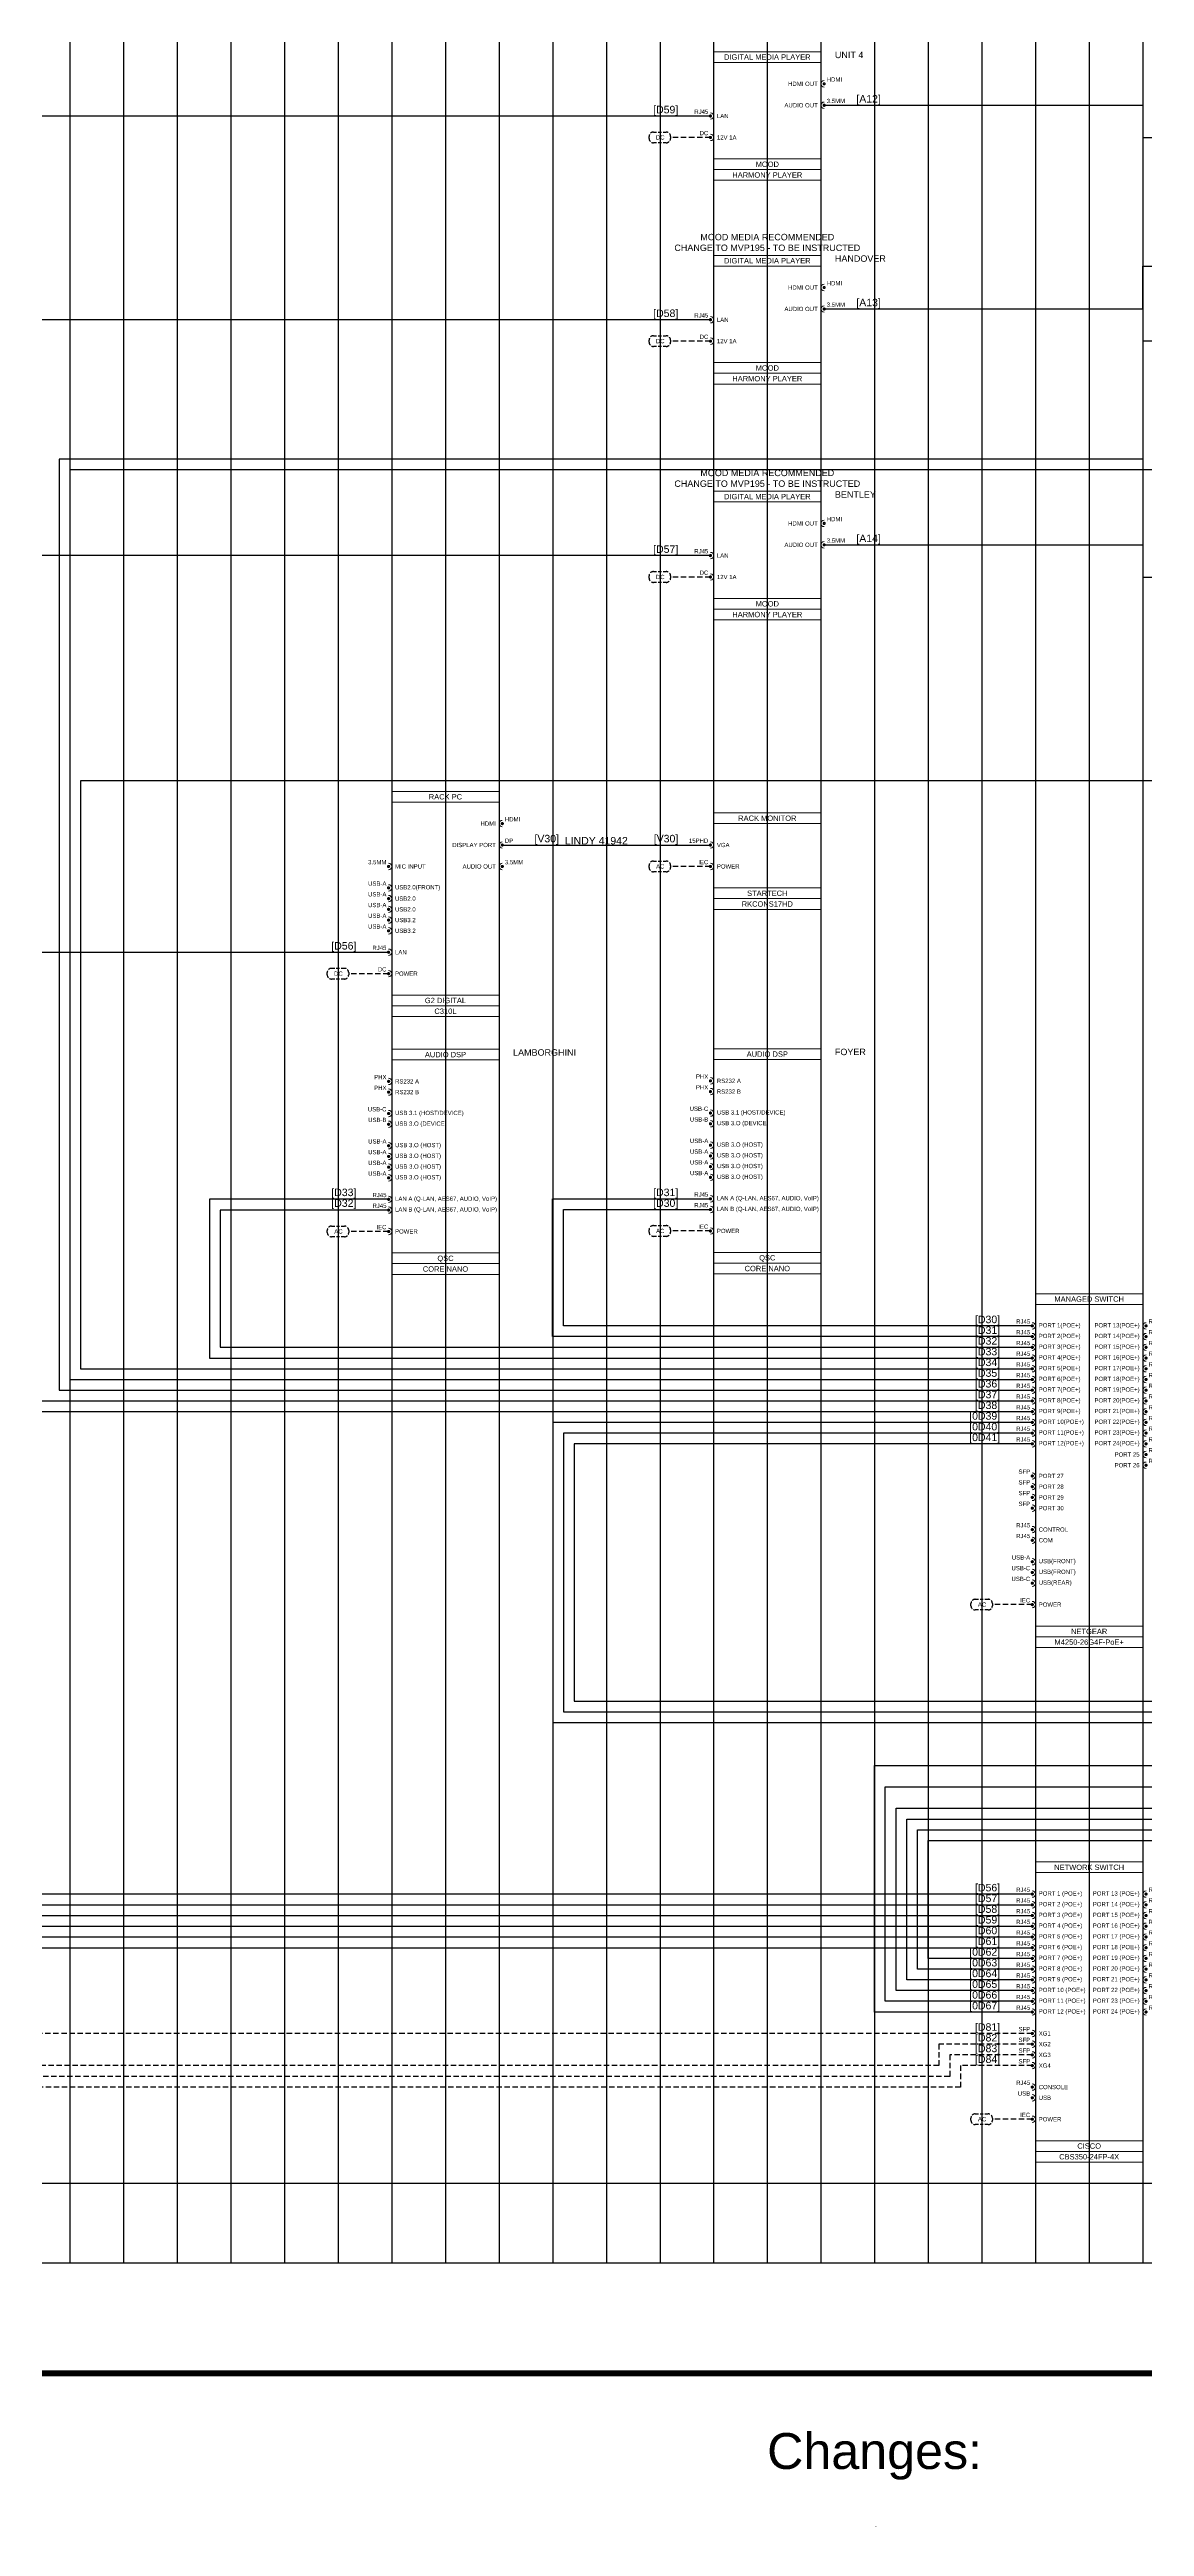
# Model space of a CAD drawing. Header units: millimetres. Extents: x -71336 to -35435, y -26189 to 22712.
# Drawn here: x -46609 to -46099, y -21385 to -20230 of the extents above; entities that cross this region are included whole.
import ezdxf
from ezdxf.enums import TextEntityAlignment as Align
from ezdxf.lldxf.tags import DXFTag

# ---------------------------------------------------------------- set-up
doc = ezdxf.new("R2018")
doc.units = ezdxf.units.MM
doc.linetypes.add('DASHED', pattern=[0.75, 0.5, -0.25])
for name, color, linetype in [('SC - 3 Core Flex', 7, 'DASHED'), ('SC - Cat - Green - Data', 84, 'Continuous'), ('SC - Cat - Green - Data - DANTE', 84, 'DANTE'), ('SC - Cat - Green - Data - DS', 84, 'DS'), ('SC - Cat - Green - Data - QLAN', 84, 'QLAN'), ('SC - Display Port', 194, 'ZIGZAG'), ('SC - Fibre', 170, 'DASHED'), ('SC - Starquad', 4, 'Continuous'), ('SC - Text', 7, 'Continuous'), ('Text', 7, 'Continuous')]:
    doc.layers.add(name, color=color, linetype=linetype)
doc.layers.add('SC - Equipment', color=7, linetype='Continuous', lineweight=13)
doc.layers.add('SC - Titlesheet - Model', color=250, linetype='Continuous', plot=False)
doc.layers.add('SC - Xlines', color=252, linetype='Continuous', plot=False)
doc.styles.add('ARIAL', font='arial.ttf')
doc.styles.get("Standard").update_dxf_attribs({"font": 'arial.ttf', "height": 35})
tags = doc.linetypes.add('DANTE', pattern='A,3.745209,-0.071128,["DANTE",ARIAL,S=0.5,R=0,X=0,Y=-0.25],-2.454793,3.728871', length=10.000001).pattern_tags.tags
tags[6] = DXFTag(74, 10)
tags = doc.linetypes.add('DS', pattern='A,1.939444,-0.075392,["DS",ARIAL,S=0.5,R=0,X=0,Y=-0.25],-1.06308,1.922084', length=5).pattern_tags.tags
tags[6] = DXFTag(74, 10)
tags = doc.linetypes.add('QLAN', pattern='A,3.942001,-0.106942,["QLAN",ARIAL,S=0.5,R=0,X=0,Y=-0.25],-1.981735,3.969322', length=10).pattern_tags.tags
tags[6] = DXFTag(74, 10)
doc.linetypes.add('ZIGZAG', pattern='A,0.00254,-5.08,[131,ltypeshp.shx,S=5.08,R=0,X=-5.08,Y=0],-10.16,[131,ltypeshp.shx,S=5.08,R=180,X=5.08,Y=0],-5.08', length=20.32254)

# ---------------------------------------------------------------- blocks, each defined once
blk = doc.blocks.new('QSC CORE NANO - SCHEMATIC')
at = {"layer": 'SC - Equipment'}
for p, q in [((-25, 0), (25, 0)), ((-25, -105), (-25, 0)), ((25, 0), (25, -105)), ((25, -5), (-25, -5)), ((25, -95), (-25, -95)), ((25, -95), (-25, -95)), ((25, -100), (-25, -100)), ((25, -100), (-25, -100)), ((25, -100), (-25, -100)), ((25, -105), (-25, -105))]:
    blk.add_line(p, q, dxfattribs=at)
at = {"layer": 'SC - Equipment', "const_width": 0.7}
for points in [[(-26.1, -15, 1), (-26.9, -15, 1)], [(-26.1, -20, 1), (-26.9, -20, 1)], [(-26.1, -30, 1), (-26.9, -30, 1)], [(-26.1, -35, 1), (-26.9, -35, 1)], [(-26.1, -45, 1), (-26.9, -45, 1)], [(-26.1, -50, 1), (-26.9, -50, 1)], [(-26.1, -55, 1), (-26.9, -55, 1)], [(-26.1, -60, 1), (-26.9, -60, 1)], [(-26.1, -70, 1), (-26.9, -70, 1)], [(-26.1, -75, 1), (-26.9, -75, 1)], [(-26.1, -85, 1), (-26.9, -85, 1)]]:
    blk.add_lwpolyline(points, format="xyb", close=True, dxfattribs=at)
at = {"layer": 'SC - Equipment'}
for centre in [(-26.5, -15), (-26.5, -20), (-26.5, -30), (-26.5, -35), (-26.5, -45), (-26.5, -50), (-26.5, -55), (-26.5, -60), (-26.5, -70), (-26.5, -75), (-26.5, -85)]:
    blk.add_arc(centre, 1.5, 270, 90, dxfattribs=at)
at = {"ltscale": 5}
for tag, p in [('DESCRIPTION', (0, -2.5)), ('MODEL', (0, -102.5)), ('MAKE', (0, -97.5))]:
    blk.add_attdef(tag, text='', height=2.5, dxfattribs=at).set_placement(p, align=Align.MIDDLE_CENTER)
at = {"ltscale": 5, "flags": 1}
for tag, p in [('ROOM_TYPE', (45, -5)), ('LOCATION', (45, -10)), ('RACK_EQUIPMENT_(Y/N)', (45, -15)), ('IP_(Y/N)', (45, -30)), ('POE(WATT)', (45, -35)), ('AMP(@240V)', (45, -40)), ('WATT', (45, -45)), ('WEIGHT(KG)', (45, -55)), ('TRANSFORMER_TAPS', (45, -60)), ('BTU/H', (45, -50))]:
    blk.add_attdef(tag, p, '', height=2.5, dxfattribs=at)
blk.add_attdef('BRACKET', text='', height=2.5, dxfattribs=at).set_placement((0, -92.5), align=Align.MIDDLE_CENTER)
at = {"layer": 'SC - Equipment', "ltscale": 5, "char_height": 2}
for s, insert, width, attachment_point in [('PHX', (-27.5, -13), 5.774, 6), ('PHX', (-27.5, -18), 5.774, 6), ('RS232 A', (-23.5, -15), 23.5, 4), ('RS232 B', (-23.5, -20), 23.5, 4), ('USB-C', (-27.5, -28), 5.774, 6), ('USB-B', (-27.5, -33), 5.774, 6), ('USB 3.1 (HOST/DEVICE)', (-23.5, -30), 32.221, 4), ('USB 3.O (DEVICE)', (-23.5, -35), 32.221, 4), ('USB-A', (-27.5, -43), 5.774, 6), ('USB 3.O (HOST)', (-23.5, -45), 32.221, 4), ('USB-A', (-27.5, -48), 5.774, 6), ('USB-A', (-27.5, -53), 5.774, 6), ('USB-A', (-27.5, -58), 5.774, 6), ('USB 3.O (HOST)', (-23.5, -50), 32.221, 4), ('USB 3.O (HOST)', (-23.5, -55), 32.221, 4), ('RJ45', (-27.5, -68), 5.774, 6), ('USB 3.O (HOST)', (-23.5, -60), 32.221, 4), ('LAN A (Q-LAN, AES67, AUDIO, VoIP)', (-23.5, -70), 47.622, 4), ('RJ45', (-27.5, -73), 5.774, 6), ('LAN B (Q-LAN, AES67, AUDIO, VoIP)', (-23.5, -75), 58.439, 4), ('IEC', (-27.5, -83), 5.774, 6), ('POWER', (-23.5, -85), 23.5, 4)]:
    blk.add_mtext(s, dxfattribs=dict(at, insert=insert, width=width, attachment_point=attachment_point))
blk = doc.blocks.new('NETGEAR GSM4230P - SCHEMATIC')
at = {"layer": 'SC - Equipment'}
for p, q in [((-25, 0), (25, 0)), ((-25, -165), (-25, 0)), ((25, 0), (25, -165)), ((25, -5), (-25, -5)), ((25, -155), (-25, -155)), ((25, -155), (-25, -155)), ((25, -160), (-25, -160)), ((25, -160), (-25, -160)), ((25, -160), (-25, -160)), ((25, -165), (-25, -165))]:
    blk.add_line(p, q, dxfattribs=at)
at = {"layer": 'SC - Equipment', "const_width": 0.7}
for points in [[(-26.1, -15, 1), (-26.9, -15, 1)], [(-26.1, -20, 1), (-26.9, -20, 1)], [(26.1, -15, -1), (26.9, -15, -1)], [(26.1, -20, -1), (26.9, -20, -1)], [(-26.1, -25, 1), (-26.9, -25, 1)], [(-26.1, -30, 1), (-26.9, -30, 1)], [(-26.1, -35, 1), (-26.9, -35, 1)], [(26.1, -25, -1), (26.9, -25, -1)], [(26.1, -30, -1), (26.9, -30, -1)], [(26.1, -35, -1), (26.9, -35, -1)], [(-26.1, -40, 1), (-26.9, -40, 1)], [(-26.1, -45, 1), (-26.9, -45, 1)], [(26.1, -40, -1), (26.9, -40, -1)], [(26.1, -45, -1), (26.9, -45, -1)], [(-26.1, -50, 1), (-26.9, -50, 1)], [(-26.1, -55, 1), (-26.9, -55, 1)], [(26.1, -50, -1), (26.9, -50, -1)], [(26.1, -55, -1), (26.9, -55, -1)], [(-26.1, -60, 1), (-26.9, -60, 1)], [(-26.1, -65, 1), (-26.9, -65, 1)], [(-26.1, -70, 1), (-26.9, -70, 1)], [(26.1, -60, -1), (26.9, -60, -1)], [(26.1, -65, -1), (26.9, -65, -1)], [(26.1, -70, -1), (26.9, -70, -1)], [(26.1, -75, -1), (26.9, -75, -1)], [(26.1, -80, -1), (26.9, -80, -1)], [(-26.1, -85, 1), (-26.9, -85, 1)], [(-26.1, -90, 1), (-26.9, -90, 1)], [(-26.1, -95, 1), (-26.9, -95, 1)], [(-26.1, -100, 1), (-26.9, -100, 1)], [(-26.1, -110, 1), (-26.9, -110, 1)], [(-26.1, -115, 1), (-26.9, -115, 1)], [(-26.1, -125, 1), (-26.9, -125, 1)], [(-26.1, -130, 1), (-26.9, -130, 1)], [(-26.1, -135, 1), (-26.9, -135, 1)], [(-26.1, -145, 1), (-26.9, -145, 1)]]:
    blk.add_lwpolyline(points, format="xyb", close=True, dxfattribs=at)
at = {"layer": 'SC - Equipment'}
for centre, start, end in [((-26.5, -15), 270, 90), ((-26.5, -20), 270, 90), ((26.5, -15), 90, 270), ((26.5, -20), 90, 270), ((-26.5, -25), 270, 90), ((-26.5, -30), 270, 90), ((-26.5, -35), 270, 90), ((26.5, -25), 90, 270), ((26.5, -30), 90, 270), ((26.5, -35), 90, 270), ((-26.5, -40), 270, 90), ((-26.5, -45), 270, 90), ((26.5, -40), 90, 270), ((26.5, -45), 90, 270), ((-26.5, -50), 270, 90), ((-26.5, -55), 270, 90), ((26.5, -50), 90, 270), ((26.5, -55), 90, 270), ((-26.5, -60), 270, 90), ((-26.5, -65), 270, 90), ((-26.5, -70), 270, 90), ((26.5, -60), 90, 270), ((26.5, -65), 90, 270), ((26.5, -70), 90, 270), ((26.5, -75), 90, 270), ((26.5, -80), 90, 270), ((-26.5, -85), 270, 90), ((-26.5, -90), 270, 90), ((-26.5, -95), 270, 90), ((-26.5, -100), 270, 90), ((-26.5, -110), 270, 90), ((-26.5, -115), 270, 90), ((-26.5, -125), 270, 90), ((-26.5, -130), 270, 90), ((-26.5, -135), 270, 90), ((-26.5, -145), 270, 90)]:
    blk.add_arc(centre, 1.5, start, end, dxfattribs=at)
at = {"ltscale": 5}
for tag, p in [('DESCRIPTION', (0, -2.5)), ('MODEL', (0, -162.5)), ('MAKE', (0, -157.5))]:
    blk.add_attdef(tag, text='', height=2.5, dxfattribs=at).set_placement(p, align=Align.MIDDLE_CENTER)
at = {"ltscale": 5, "flags": 1}
for tag, p in [('ROOM_TYPE', (45, -5)), ('LOCATION', (45, -10)), ('RACK_EQUIPMENT_(Y/N)', (45, -15)), ('IP_(Y/N)', (45, -30)), ('POE(WATT)', (45, -35)), ('AMP(@240V)', (45, -40)), ('WATT', (45, -45)), ('WEIGHT(KG)', (45, -55)), ('TRANSFORMER_TAPS', (45, -60)), ('BTU/H', (45, -50))]:
    blk.add_attdef(tag, p, '', height=2.5, dxfattribs=at)
blk.add_attdef('BRACKET', text='', height=2.5, dxfattribs=at).set_placement((0, -152.5), align=Align.MIDDLE_CENTER)
at = {"layer": 'SC - Equipment', "ltscale": 5, "char_height": 2}
for s, insert, width, attachment_point in [('RJ45', (-27.5, -13), 5.774, 6), ('RJ45', (-27.5, -18), 5.774, 6), ('RJ45', (-27.5, -23), 5.774, 6), ('PORT 1(POE+)', (-23.5, -15), 23.5, 4), ('PORT 2(POE+)', (-23.5, -20), 23.5, 4), ('PORT 13(POE+)', (23.5, -15), 23.5, 6), ('PORT 14(POE+)', (23.5, -20), 23.5, 6), ('RJ45', (27.7, -13), 7.175, 4), ('RJ45', (27.7, -18), 7.175, 4), ('RJ45', (27.7, -23), 7.175, 4), ('RJ45', (-27.5, -28), 5.774, 6), ('RJ45', (-27.5, -33), 5.774, 6), ('PORT 3(POE+)', (-23.5, -25), 23.5, 4), ('PORT 4(POE+)', (-23.5, -30), 23.5, 4), ('PORT 5(POE+)', (-23.5, -35), 23.5, 4), ('PORT 15(POE+)', (23.5, -25), 23.5, 6), ('PORT 16(POE+)', (23.5, -30), 23.5, 6), ('PORT 17(POE+)', (23.5, -35), 23.5, 6), ('RJ45', (27.7, -28), 7.175, 4), ('RJ45', (27.7, -33), 7.175, 4), ('RJ45', (-27.5, -38), 5.774, 6), ('RJ45', (-27.5, -43), 5.774, 6), ('PORT 6(POE+)', (-23.5, -40), 23.5, 4), ('PORT 7(POE+)', (-23.5, -45), 23.5, 4), ('PORT 18(POE+)', (23.5, -40), 23.5, 6), ('PORT 19(POE+)', (23.5, -45), 23.5, 6), ('RJ45', (27.7, -38), 7.175, 4), ('RJ45', (27.7, -43), 7.175, 4), ('RJ45', (-27.5, -48), 5.774, 6), ('RJ45', (-27.5, -53), 5.774, 6), ('RJ45', (-27.5, -58), 5.774, 6), ('PORT 8(POE+)', (-23.5, -50), 23.5, 4), ('PORT 9(POE+)', (-23.5, -55), 23.5, 4), ('PORT 20(POE+)', (23.5, -50), 23.5, 6), ('PORT 21(POE+)', (23.5, -55), 23.5, 6), ('RJ45', (27.7, -48), 7.175, 4), ('RJ45', (27.7, -53), 7.175, 4), ('RJ45', (27.7, -58), 7.175, 4), ('RJ45', (-27.5, -63), 5.774, 6), ('RJ45', (-27.5, -68), 5.774, 6), ('PORT 10(POE+)', (-23.5, -60), 23.5, 4), ('PORT 11(POE+)', (-23.5, -65), 23.5, 4), ('PORT 12(POE+)', (-23.5, -70), 23.5, 4), ('PORT 22(POE+)', (23.5, -60), 23.5, 6), ('PORT 23(POE+)', (23.5, -65), 23.5, 6), ('PORT 24(POE+)', (23.5, -70), 23.5, 6), ('RJ45', (27.7, -63), 7.175, 4), ('RJ45', (27.7, -68), 7.175, 4), ('PORT 25', (23.5, -75), 23.5, 6), ('PORT 26', (23.5, -80), 23.5, 6), ('RJ45', (27.7, -73), 7.175, 4), ('RJ45', (27.7, -78), 7.175, 4), ('SFP', (-27.5, -83), 5.774, 6), ('SFP', (-27.5, -88), 5.774, 6), ('SFP', (-27.5, -93), 5.774, 6), ('PORT 27', (-23.5, -85), 23.5, 4), ('PORT 28', (-23.5, -90), 23.5, 4), ('SFP', (-27.5, -98), 5.774, 6), ('PORT 29', (-23.5, -95), 23.5, 4), ('PORT 30', (-23.5, -100), 23.5, 4), ('RJ45', (-27.5, -108), 5.774, 6), ('RJ45', (-27.5, -113), 5.774, 6), ('CONTROL', (-23.5, -110), 23.5, 4), ('COM', (-23.5, -115), 23.5, 4), ('USB-C', (-27.5, -128), 5.774, 6), ('USB-A', (-27.5, -123), 5.774, 6), ('USB(FRONT)', (-23.5, -125), 23.5, 4), ('USB-C', (-27.5, -133), 5.774, 6), ('USB(FRONT)', (-23.5, -130), 23.5, 4), ('USB(REAR)', (-23.5, -135), 23.5, 4), ('IEC', (-27.5, -143), 5.774, 6), ('POWER', (-23.5, -145), 23.5, 4)]:
    blk.add_mtext(s, dxfattribs=dict(at, insert=insert, width=width, attachment_point=attachment_point))
blk = doc.blocks.new('Cisco CBS350-24FP-4X - SCHEMATIC')
at = {"layer": 'SC - Equipment'}
for p, q in [((-25, 0), (25, 0)), ((-25, -140), (-25, 0)), ((25, 0), (25, -140)), ((25, -5), (-25, -5)), ((25, -130), (-25, -130)), ((25, -130), (-25, -130)), ((25, -135), (-25, -135)), ((25, -135), (-25, -135)), ((25, -135), (-25, -135)), ((25, -140), (-25, -140))]:
    blk.add_line(p, q, dxfattribs=at)
at = {"layer": 'SC - Equipment', "const_width": 0.7}
for points in [[(-26.1, -15, 1), (-26.9, -15, 1)], [(-26.1, -20, 1), (-26.9, -20, 1)], [(26.1, -15, -1), (26.9, -15, -1)], [(26.1, -20, -1), (26.9, -20, -1)], [(-26.1, -25, 1), (-26.9, -25, 1)], [(-26.1, -30, 1), (-26.9, -30, 1)], [(-26.1, -35, 1), (-26.9, -35, 1)], [(26.1, -25, -1), (26.9, -25, -1)], [(26.1, -30, -1), (26.9, -30, -1)], [(26.1, -35, -1), (26.9, -35, -1)], [(-26.1, -40, 1), (-26.9, -40, 1)], [(-26.1, -45, 1), (-26.9, -45, 1)], [(26.1, -40, -1), (26.9, -40, -1)], [(26.1, -45, -1), (26.9, -45, -1)], [(-26.1, -50, 1), (-26.9, -50, 1)], [(-26.1, -55, 1), (-26.9, -55, 1)], [(26.1, -50, -1), (26.9, -50, -1)], [(26.1, -55, -1), (26.9, -55, -1)], [(-26.1, -60, 1), (-26.9, -60, 1)], [(-26.1, -65, 1), (-26.9, -65, 1)], [(-26.1, -70, 1), (-26.9, -70, 1)], [(26.1, -60, -1), (26.9, -60, -1)], [(26.1, -65, -1), (26.9, -65, -1)], [(26.1, -70, -1), (26.9, -70, -1)], [(-26.1, -80, 1), (-26.9, -80, 1)], [(-26.1, -85, 1), (-26.9, -85, 1)], [(-26.1, -90, 1), (-26.9, -90, 1)], [(-26.1, -95, 1), (-26.9, -95, 1)], [(-26.1, -105, 1), (-26.9, -105, 1)], [(-26.1, -110, 1), (-26.9, -110, 1)], [(-26.1, -120, 1), (-26.9, -120, 1)]]:
    blk.add_lwpolyline(points, format="xyb", close=True, dxfattribs=at)
at = {"layer": 'SC - Equipment'}
for centre, start, end in [((-26.5, -15), 270, 90), ((-26.5, -20), 270, 90), ((26.5, -15), 90, 270), ((26.5, -20), 90, 270), ((-26.5, -25), 270, 90), ((-26.5, -30), 270, 90), ((-26.5, -35), 270, 90), ((26.5, -25), 90, 270), ((26.5, -30), 90, 270), ((26.5, -35), 90, 270), ((-26.5, -40), 270, 90), ((-26.5, -45), 270, 90), ((26.5, -40), 90, 270), ((26.5, -45), 90, 270), ((-26.5, -50), 270, 90), ((-26.5, -55), 270, 90), ((26.5, -50), 90, 270), ((26.5, -55), 90, 270), ((-26.5, -60), 270, 90), ((-26.5, -65), 270, 90), ((-26.5, -70), 270, 90), ((26.5, -60), 90, 270), ((26.5, -65), 90, 270), ((26.5, -70), 90, 270), ((-26.5, -80), 270, 90), ((-26.5, -85), 270, 90), ((-26.5, -90), 270, 90), ((-26.5, -95), 270, 90), ((-26.5, -105), 270, 90), ((-26.5, -110), 270, 90), ((-26.5, -120), 270, 90)]:
    blk.add_arc(centre, 1.5, start, end, dxfattribs=at)
at = {"ltscale": 5}
for tag, p in [('DESCRIPTION', (0, -2.5)), ('MODEL', (0, -137.5)), ('MAKE', (0, -132.5))]:
    blk.add_attdef(tag, text='', height=2.5, dxfattribs=at).set_placement(p, align=Align.MIDDLE_CENTER)
at = {"ltscale": 5, "flags": 1}
for tag, p in [('ROOM_TYPE', (45, -5)), ('LOCATION', (45, -10)), ('RACK_EQUIPMENT_(Y/N)', (45, -15)), ('IP_(Y/N)', (45, -30)), ('POE(WATT)', (45, -35)), ('AMP(@240V)', (45, -40)), ('WATT', (45, -45)), ('WEIGHT(KG)', (45, -55)), ('TRANSFORMER_TAPS', (45, -60)), ('BTU/H', (45, -50))]:
    blk.add_attdef(tag, p, '', height=2.5, dxfattribs=at)
blk.add_attdef('BRACKET', text='', height=2.5, dxfattribs=at).set_placement((0, -127.5), align=Align.MIDDLE_CENTER)
at = {"layer": 'SC - Equipment', "ltscale": 5, "char_height": 2}
for s, insert, width, attachment_point in [('RJ45', (-27.5, -13), 5.774, 6), ('RJ45', (-27.5, -18), 5.774, 6), ('RJ45', (-27.5, -23), 5.774, 6), ('PORT 1 (POE+)', (-23.5, -15), 23.5, 4), ('PORT 2 (POE+)', (-23.5, -20), 23.5, 4), ('PORT 13 (POE+)', (23.5, -15), 23.5, 6), ('PORT 14 (POE+)', (23.5, -20), 23.5, 6), ('RJ45', (27.7, -13), 7.175, 4), ('RJ45', (27.7, -18), 7.175, 4), ('RJ45', (27.7, -23), 7.175, 4), ('RJ45', (-27.5, -28), 5.774, 6), ('RJ45', (-27.5, -33), 5.774, 6), ('PORT 3 (POE+)', (-23.5, -25), 23.5, 4), ('PORT 4 (POE+)', (-23.5, -30), 23.5, 4), ('PORT 5 (POE+)', (-23.5, -35), 23.5, 4), ('PORT 15 (POE+)', (23.5, -25), 23.5, 6), ('PORT 16 (POE+)', (23.5, -30), 23.5, 6), ('PORT 17 (POE+)', (23.5, -35), 23.5, 6), ('RJ45', (27.7, -28), 7.175, 4), ('RJ45', (27.7, -33), 7.175, 4), ('RJ45', (-27.5, -38), 5.774, 6), ('RJ45', (-27.5, -43), 5.774, 6), ('PORT 6 (POE+)', (-23.5, -40), 23.5, 4), ('PORT 7 (POE+)', (-23.5, -45), 23.5, 4), ('PORT 18 (POE+)', (23.5, -40), 23.5, 6), ('\\pxt10;PORT 19 (POE+)', (23.5, -45), 23.5, 6), ('RJ45', (27.7, -38), 7.175, 4), ('RJ45', (27.7, -43), 7.175, 4), ('RJ45', (-27.5, -48), 5.774, 6), ('RJ45', (-27.5, -53), 5.774, 6), ('RJ45', (-27.5, -58), 5.774, 6), ('PORT 8 (POE+)', (-23.5, -50), 23.5, 4), ('PORT 9 (POE+)', (-23.5, -55), 23.5, 4), ('PORT 20 (POE+)', (23.5, -50), 23.5, 6), ('PORT 21 (POE+)', (23.5, -55), 23.5, 6), ('RJ45', (27.7, -48), 7.175, 4), ('RJ45', (27.7, -53), 7.175, 4), ('RJ45', (27.7, -58), 7.175, 4), ('RJ45', (-27.5, -63), 5.774, 6), ('RJ45', (-27.5, -68), 5.774, 6), ('PORT 10 (POE+)', (-23.5, -60), 23.5, 4), ('PORT 11 (POE+)', (-23.5, -65), 23.5, 4), ('PORT 12 (POE+)', (-23.5, -70), 23.5, 4), ('PORT 22 (POE+)', (23.5, -60), 23.5, 6), ('PORT 23 (POE+)', (23.5, -65), 23.5, 6), ('PORT 24 (POE+)', (23.5, -70), 23.5, 6), ('RJ45', (27.7, -63), 7.175, 4), ('RJ45', (27.7, -68), 7.175, 4), ('SFP', (-27.5, -78), 5.774, 6), ('XG1', (-23.5, -80), 23.5, 4), ('SFP', (-27.5, -83), 5.774, 6), ('SFP', (-27.5, -88), 5.774, 6), ('SFP', (-27.5, -93), 5.774, 6), ('XG2', (-23.5, -85), 23.5, 4), ('XG3', (-23.5, -90), 23.5, 4), ('RJ45', (-27.5, -103), 5.774, 6), ('XG4', (-23.5, -95), 23.5, 4), ('CONSOLE', (-23.5, -105), 23.5, 4), ('USB', (-27.5, -108), 5.774, 6), ('USB', (-23.5, -110), 23.5, 4), ('IEC', (-27.5, -118), 5.774, 6), ('POWER', (-23.5, -120), 23.5, 4)]:
    blk.add_mtext(s, dxfattribs=dict(at, insert=insert, width=width, attachment_point=attachment_point))
blk = doc.blocks.new('G2 DIGITAL C310L - SCHEMATIC')
at = {"layer": 'SC - Equipment'}
for p, q in [((-25, 0), (25, 0)), ((-25, -105), (-25, 0)), ((25, 0), (25, -105)), ((25, -5), (-25, -5)), ((25, -95), (-25, -95)), ((25, -95), (-25, -95)), ((25, -100), (-25, -100)), ((25, -100), (-25, -100)), ((25, -100), (-25, -100)), ((25, -105), (-25, -105))]:
    blk.add_line(p, q, dxfattribs=at)
at = {"layer": 'SC - Equipment', "const_width": 0.7}
for points in [[(26.1, -15, -1), (26.9, -15, -1)], [(-26.1, -35, 1), (-26.9, -35, 1)], [(26.1, -25, -1), (26.9, -25, -1)], [(26.1, -35, -1), (26.9, -35, -1)], [(-26.1, -45, 1), (-26.9, -45, 1)], [(-26.1, -50, 1), (-26.9, -50, 1)], [(-26.1, -55, 1), (-26.9, -55, 1)], [(-26.1, -60, 1), (-26.9, -60, 1)], [(-26.1, -65, 1), (-26.9, -65, 1)], [(-26.1, -75, 1), (-26.9, -75, 1)], [(-26.1, -85, 1), (-26.9, -85, 1)]]:
    blk.add_lwpolyline(points, format="xyb", close=True, dxfattribs=at)
at = {"layer": 'SC - Equipment'}
for centre, start, end in [((26.5, -15), 90, 270), ((-26.5, -35), 270, 90), ((26.5, -25), 90, 270), ((26.5, -35), 90, 270), ((-26.5, -45), 270, 90), ((-26.5, -50), 270, 90), ((-26.5, -55), 270, 90), ((-26.5, -60), 270, 90), ((-26.5, -65), 270, 90), ((-26.5, -75), 270, 90), ((-26.5, -85), 270, 90)]:
    blk.add_arc(centre, 1.5, start, end, dxfattribs=at)
at = {"ltscale": 5}
for tag, p in [('DESCRIPTION', (0, -2.5)), ('MODEL', (0, -102.5)), ('MAKE', (0, -97.5))]:
    blk.add_attdef(tag, text='', height=2.5, dxfattribs=at).set_placement(p, align=Align.MIDDLE_CENTER)
at = {"ltscale": 5, "flags": 1}
for tag, p in [('ROOM_TYPE', (45, -5)), ('LOCATION', (45, -10)), ('RACK_EQUIPMENT_(Y/N)', (45, -15)), ('IP_(Y/N)', (45, -30)), ('POE(WATT)', (45, -35)), ('AMP(@240V)', (45, -40)), ('WATT', (45, -45)), ('WEIGHT(KG)', (45, -55)), ('TRANSFORMER_TAPS', (45, -60)), ('BTU/H', (45, -50))]:
    blk.add_attdef(tag, p, '', height=2.5, dxfattribs=at)
blk.add_attdef('BRACKET', text='', height=2.5, dxfattribs=at).set_placement((0, -92.5), align=Align.MIDDLE_CENTER)
at = {"layer": 'SC - Equipment', "ltscale": 5, "char_height": 2}
for s, insert, width, attachment_point in [('HDMI', (23.5, -15), 28.762, 6), ('HDMI', (27.7, -13), 7.175, 4), ('DP', (27.7, -23), 7.175, 4), ('3.5MM', (-27.5, -33), 5.774, 6), ('MIC INPUT', (-23.5, -35), 23.5, 4), ('DISPLAY PORT', (23.5, -25), 26.679, 6), ('AUDIO OUT', (23.5, -35), 26.679, 6), ('3.5MM', (27.7, -33), 7.175, 4), ('USB-A', (-27.5, -43), 5.774, 6), ('USB2.0(FRONT)', (-23.5, -45), 23.5, 4), ('USB-A', (-27.5, -48), 5.774, 6), ('USB-A', (-27.5, -53), 5.774, 6), ('USB-A', (-27.5, -58), 5.774, 6), ('USB2.0', (-23.5, -50), 23.5, 4), ('USB2.0', (-23.5, -55), 23.5, 4), ('\\pxt2;USB-A', (-27.5, -63), 5.774, 6), ('USB3.2', (-23.5, -60), 23.5, 4), ('USB3.2', (-23.5, -65), 23.5, 4), ('RJ45', (-27.5, -73), 5.774, 6), ('LAN', (-23.5, -75), 23.5, 4), ('DC', (-27.5, -83), 5.774, 6), ('POWER', (-23.5, -85), 23.5, 4)]:
    blk.add_mtext(s, dxfattribs=dict(at, insert=insert, width=width, attachment_point=attachment_point))
blk = doc.blocks.new('STARTECH RKCONS17HD - SCHEMATIC')
at = {"layer": 'SC - Equipment'}
for p, q in [((-25, 0), (25, 0)), ((-25, -45), (-25, 0)), ((25, 0), (25, -45)), ((25, -5), (-25, -5)), ((25, -35), (-25, -35)), ((25, -35), (-25, -35)), ((25, -40), (-25, -40)), ((25, -40), (-25, -40)), ((25, -40), (-25, -40)), ((25, -45), (-25, -45))]:
    blk.add_line(p, q, dxfattribs=at)
at = {"layer": 'SC - Equipment', "const_width": 0.7}
for points in [[(-26.1, -15, 1), (-26.9, -15, 1)], [(-26.1, -25, 1), (-26.9, -25, 1)]]:
    blk.add_lwpolyline(points, format="xyb", close=True, dxfattribs=at)
at = {"layer": 'SC - Equipment'}
for centre in [(-26.5, -15), (-26.5, -25)]:
    blk.add_arc(centre, 1.5, 270, 90, dxfattribs=at)
at = {"ltscale": 5}
for tag, p in [('DESCRIPTION', (0, -2.5)), ('MODEL', (0, -42.5)), ('MAKE', (0, -37.5))]:
    blk.add_attdef(tag, text='', height=2.5, dxfattribs=at).set_placement(p, align=Align.MIDDLE_CENTER)
at = {"ltscale": 5, "flags": 1}
for tag, p in [('ROOM_TYPE', (45, -5)), ('LOCATION', (45, -10)), ('RACK_EQUIPMENT_(Y/N)', (45, -15)), ('IP_(Y/N)', (45, -30)), ('POE(WATT)', (45, -35)), ('AMP(@240V)', (45, -40)), ('WATT', (45, -45)), ('WEIGHT(KG)', (45, -55)), ('TRANSFORMER_TAPS', (45, -60)), ('BTU/H', (45, -50))]:
    blk.add_attdef(tag, p, '', height=2.5, dxfattribs=at)
blk.add_attdef('BRACKET', text='', height=2.5, dxfattribs=at).set_placement((0, -32.5), align=Align.MIDDLE_CENTER)
at = {"layer": 'SC - Equipment', "ltscale": 5, "char_height": 2}
for s, insert, width, attachment_point in [('15PHD', (-27.5, -13), 5.774, 6), ('IEC', (-27.5, -23), 5.774, 6), ('VGA', (-23.5, -15), 23.5, 4), ('POWER', (-23.5, -25), 23.5, 4)]:
    blk.add_mtext(s, dxfattribs=dict(at, insert=insert, width=width, attachment_point=attachment_point))
blk = doc.blocks.new('*U189')
at = {"layer": 'SC - Titlesheet - Model', "color": 6, "ltscale": 5, "const_width": 1}
blk.add_lwpolyline([(-365.5, -287), (365.5, -287), (365.5, 287), (-365.5, 287)], close=True, dxfattribs=at)
at = {"ltscale": 5, "style": 'ARIAL'}
blk.add_text('Changes:', height=6, dxfattribs=at).set_placement((0, -297), align=Align.TOP_CENTER)
at = {"layer": 'SC - Titlesheet - Model', "color": 5, "lineweight": 30, "ltscale": 5, "flags": 104}
blk.add_attdef('ADDITIONS', text='', height=5, dxfattribs=at).set_placement((-365.5, -312), align=Align.TOP_LEFT)
blk.add_attdef('CHANGES', text='', height=5, dxfattribs=at).set_placement((0, -312), align=Align.TOP_CENTER)
blk.add_attdef('OMISSIONS', text='', height=5, dxfattribs=at).set_placement((365.5, -312), align=Align.TOP_RIGHT)
blk = doc.blocks.new('MOOD MEDIA AUDIO PLAYER - SCHEMATIC')
at = {"layer": 'SC - Equipment'}
for p, q in [((-25, 0), (25, 0)), ((-25, -60), (-25, 0)), ((25, 0), (25, -60)), ((25, -5), (-25, -5)), ((25, -50), (-25, -50)), ((25, -50), (-25, -50)), ((25, -55), (-25, -55)), ((25, -55), (-25, -55)), ((25, -55), (-25, -55)), ((25, -60), (-25, -60))]:
    blk.add_line(p, q, dxfattribs=at)
at = {"layer": 'SC - Equipment', "const_width": 0.7}
for points in [[(26.1, -15, -1), (26.9, -15, -1)], [(-26.1, -30, 1), (-26.9, -30, 1)], [(26.1, -25, -1), (26.9, -25, -1)], [(-26.1, -40, 1), (-26.9, -40, 1)]]:
    blk.add_lwpolyline(points, format="xyb", close=True, dxfattribs=at)
at = {"layer": 'SC - Equipment'}
for centre, start, end in [((26.5, -15), 90, 270), ((-26.5, -30), 270, 90), ((26.5, -25), 90, 270), ((-26.5, -40), 270, 90)]:
    blk.add_arc(centre, 1.5, start, end, dxfattribs=at)
at = {"ltscale": 5}
for tag, p in [('DESCRIPTION', (0, -2.5)), ('MODEL', (0, -57.5)), ('MAKE', (0, -52.5))]:
    blk.add_attdef(tag, text='', height=2.5, dxfattribs=at).set_placement(p, align=Align.MIDDLE_CENTER)
at = {"ltscale": 5, "flags": 1}
for tag, p in [('ROOM_TYPE', (45, -5)), ('LOCATION', (45, -10)), ('RACK_EQUIPMENT_(Y/N)', (45, -15)), ('IP_(Y/N)', (45, -30)), ('POE(WATT)', (45, -35)), ('AMP(@240V)', (45, -40)), ('WATT', (45, -45)), ('WEIGHT(KG)', (45, -55)), ('TRANSFORMER_TAPS', (45, -60)), ('BTU/H', (45, -50))]:
    blk.add_attdef(tag, p, '', height=2.5, dxfattribs=at)
blk.add_attdef('BRACKET', text='', height=2.5, dxfattribs=at).set_placement((0, -47.5), align=Align.MIDDLE_CENTER)
at = {"layer": 'SC - Equipment', "ltscale": 5, "char_height": 2}
for s, insert, width, attachment_point in [('HDMI OUT', (23.5, -15), 23.5, 6), ('3.5MM', (27.7, -23), 7.175, 4), ('HDMI', (27.7, -13), 7.175, 4), ('RJ45', (-27.5, -28), 5.774, 6), ('LAN', (-23.5, -30), 23.5, 4), ('AUDIO OUT', (23.5, -25), 23.5, 6), ('DC', (-27.5, -38), 5.774, 6), ('12V 1A', (-23.5, -40), 23.5, 4)]:
    blk.add_mtext(s, dxfattribs=dict(at, insert=insert, width=width, attachment_point=attachment_point))

msp = doc.modelspace()

# ---------------------------------------------------------------- linework, layer by layer
at = {"layer": 'SC - 3 Core Flex', "ltscale": 3}
for points in [[(-46327.711, -20268.319), (-46321.711, -20268.319, -0.41421356), (-46319.711, -20270.319), (-46319.711, -20271.319, -0.41421356), (-46321.711, -20273.319), (-46327.711, -20273.319, -0.41421356), (-46329.711, -20271.319), (-46329.711, -20270.319, -0.41421356)], [(-46327.711, -20363.319), (-46321.711, -20363.319, -0.41421356), (-46319.711, -20365.319), (-46319.711, -20366.319, -0.41421356), (-46321.711, -20368.319), (-46327.711, -20368.319, -0.41421356), (-46329.711, -20366.319), (-46329.711, -20365.319, -0.41421356)], [(-46327.711, -20473.319), (-46321.711, -20473.319, -0.41421356), (-46319.711, -20475.319), (-46319.711, -20476.319, -0.41421356), (-46321.711, -20478.319), (-46327.711, -20478.319, -0.41421356), (-46329.711, -20476.319), (-46329.711, -20475.319, -0.41421356)], [(-46327.711, -20608.319), (-46321.711, -20608.319, -0.41421356), (-46319.711, -20610.319), (-46319.711, -20611.319, -0.41421356), (-46321.711, -20613.319), (-46327.711, -20613.319, -0.41421356), (-46329.711, -20611.319), (-46329.711, -20610.319, -0.41421356)], [(-46477.711, -20658.319), (-46471.711, -20658.319, -0.41421356), (-46469.711, -20660.319), (-46469.711, -20661.319, -0.41421356), (-46471.711, -20663.319), (-46477.711, -20663.319, -0.41421356), (-46479.711, -20661.319), (-46479.711, -20660.319, -0.41421356)], [(-46477.683, -20778.557), (-46471.683, -20778.557, -0.41421356), (-46469.683, -20780.557), (-46469.683, -20781.557, -0.41421356), (-46471.683, -20783.557), (-46477.683, -20783.557, -0.41421356), (-46479.683, -20781.557), (-46479.683, -20780.557, -0.41421356)], [(-46327.711, -20778.319), (-46321.711, -20778.319, -0.41421356), (-46319.711, -20780.319), (-46319.711, -20781.319, -0.41421356), (-46321.711, -20783.319), (-46327.711, -20783.319, -0.41421356), (-46329.711, -20781.319), (-46329.711, -20780.319, -0.41421356)], [(-46177.711, -20952.585), (-46171.711, -20952.585, -0.41421356), (-46169.711, -20954.585), (-46169.711, -20955.585, -0.41421356), (-46171.711, -20957.585), (-46177.711, -20957.585, -0.41421356), (-46179.711, -20955.585), (-46179.711, -20954.585, -0.41421356)], [(-46177.711, -21192.585), (-46171.711, -21192.585, -0.41421356), (-46169.711, -21194.585), (-46169.711, -21195.585, -0.41421356), (-46171.711, -21197.585), (-46177.711, -21197.585, -0.41421356), (-46179.711, -21195.585), (-46179.711, -21194.585, -0.41421356)]]:
    msp.add_lwpolyline(points, format="xyb", close=True, dxfattribs=at)
at = {"layer": 'SC - 3 Core Flex', "ltscale": 5}
for points in [[(-46301.113, -20270.819), (-46319.711, -20270.819)], [(-46301.113, -20365.819), (-46319.711, -20365.819)], [(-46301.113, -20475.819), (-46319.711, -20475.819)], [(-46301.113, -20610.819), (-46319.711, -20610.819)], [(-46451.113, -20660.819), (-46469.711, -20660.819)], [(-46451.085, -20781.057), (-46469.683, -20781.057)], [(-46301.113, -20780.819), (-46319.711, -20780.819)], [(-46151.113, -20955.085), (-46169.711, -20955.085)], [(-46151.113, -21195.085), (-46169.711, -21195.085)]]:
    msp.add_lwpolyline(points, dxfattribs=at)
at = {"layer": 'SC - Cat - Green - Data', "ltscale": 5}
for points in [[(-45701.11, -20035.819), (-45799.613, -20035.819), (-45799.614, -20080.819), (-46619.613, -20080.916), (-46619.613, -20860.085), (-46151.113, -20860.085)], [(-45701.113, -20365.819), (-45799.614, -20365.819), (-45799.614, -20425.819), (-46599.613, -20425.819), (-46599.613, -20850.085), (-46151.113, -20850.085)], [(-46151.113, -21090.085), (-46679.613, -21090.085), (-46679.613, -20650.819), (-46451.113, -20650.819)], [(-46151.113, -21145.085), (-46224.614, -21145.085), (-46224.614, -21030.085), (-45477.113, -21030.085)], [(-46151.113, -21140.085), (-46219.614, -21140.085), (-46219.614, -21040.085), (-45477.113, -21040.085)], [(-46151.113, -21135.085), (-46214.614, -21135.085), (-46214.614, -21050.085), (-45477.113, -21050.085)], [(-46151.113, -21130.085), (-46209.614, -21130.085), (-46209.614, -21055.085), (-45477.113, -21055.085)], [(-46151.113, -21125.085), (-46204.614, -21125.085), (-46204.614, -21060.085), (-45477.113, -21060.085)], [(-46151.113, -21120.085), (-46199.614, -21120.085), (-46199.614, -21065.085), (-45477.113, -21065.085)], [(-46001.113, -21150.085), (-46049.614, -21150.085), (-46049.614, -21225.085), (-46972.113, -21225.085)]]:
    msp.add_lwpolyline(points, dxfattribs=at)
at = {"layer": 'SC - Cat - Green - Data - DANTE', "ltscale": 5}
for points in [[(-46001.11, -20035.819), (-46099.614, -20035.819), (-46099.614, -20075.819), (-46624.613, -20075.818), (-46624.613, -20865.085), (-46151.113, -20865.085)], [(-46001.113, -20365.819), (-46099.614, -20365.819), (-46099.614, -20420.819), (-46604.613, -20420.819), (-46604.613, -20855.085), (-46151.113, -20855.085)], [(-46001.113, -20570.819), (-46594.613, -20570.819), (-46594.613, -20845.085), (-46151.113, -20845.085)], [(-46451.085, -20766.057), (-46534.613, -20766.057), (-46534.613, -20840.085), (-46151.113, -20840.085)], [(-46151.113, -20830.085), (-46374.642, -20830.085), (-46374.642, -20765.819), (-46301.113, -20765.819)], [(-46451.085, -20771.057), (-46529.613, -20771.057), (-46529.613, -20835.085), (-46151.113, -20835.085)], [(-46151.113, -20825.085), (-46369.642, -20825.085), (-46369.642, -20770.819), (-46301.113, -20770.819)]]:
    msp.add_lwpolyline(points, dxfattribs=at)
at = {"layer": 'SC - Cat - Green - Data - DS', "ltscale": 5}
for points in [[(-46301.113, -19945.819), (-46704.613, -19945.818), (-46704.613, -21115.085), (-46151.113, -21115.085)], [(-46301.113, -20025.808), (-46699.613, -20025.808), (-46699.613, -21110.085), (-46151.113, -21110.085)], [(-46301.113, -20260.818), (-46694.613, -20260.818), (-46694.613, -21105.085), (-46151.113, -21105.085)], [(-46301.113, -20355.819), (-46689.613, -20355.819), (-46689.613, -21100.085), (-46151.113, -21100.085)], [(-46301.113, -20465.819), (-46684.613, -20465.819), (-46684.613, -21095.085), (-46151.113, -21095.085)]]:
    msp.add_lwpolyline(points, dxfattribs=at)
at = {"layer": 'SC - Cat - Green - Data - QLAN', "ltscale": 5}
for points in [[(-46151.113, -20870.085), (-46374.613, -20870.085), (-46374.613, -21010.085), (-45477.113, -21010.085)], [(-46151.113, -20875.085), (-46369.613, -20875.085), (-46369.613, -21005.085), (-45477.113, -21005.085)], [(-46151.113, -20880.085), (-46364.613, -20880.085), (-46364.613, -21000.085), (-45477.113, -21000.085)]]:
    msp.add_lwpolyline(points, dxfattribs=at)
at = {"layer": 'SC - Display Port', "ltscale": 0.1}
msp.add_lwpolyline([(-46398.113, -20600.819), (-46301.113, -20600.819)], dxfattribs=at)
at = {"layer": 'SC - Fibre', "ltscale": 5}
for points in [[(-46151.113, -21155.085), (-46972.113, -21155.085)], [(-46151.113, -21160.085), (-46194.613, -21160.085), (-46194.613, -21170.085), (-46972.113, -21170.085)], [(-46151.113, -21165.085), (-46189.613, -21165.085), (-46189.613, -21175.085), (-46972.113, -21175.085)], [(-46151.113, -21170.085), (-46184.613, -21170.085), (-46184.613, -21180.085), (-46972.113, -21180.085)]]:
    msp.add_lwpolyline(points, dxfattribs=at)
at = {"layer": 'SC - Starquad', "ltscale": 5}
for points in [[(-46248.113, -20255.819), (-46099.614, -20255.819), (-46099.614, -20270.819), (-46016.113, -20270.819), (-46016.113, -20290.819)], [(-46248.113, -20350.819), (-46099.614, -20350.819), (-46099.614, -20330.819), (-46016.113, -20330.819), (-46016.113, -20310.819)], [(-46248.113, -20460.819), (-46099.614, -20460.819), (-46099.614, -20475.819), (-46016.113, -20475.819), (-46016.113, -20495.819)]]:
    msp.add_lwpolyline(points, dxfattribs=at)
at = {"layer": 'SC - Xlines', "ltscale": 5, "transparency": 33554687}
msp.add_lwpolyline([(-47145.154, -19840.818), (-45304.072, -19840.818), (-45304.072, -21262.24), (-47145.154, -21262.24)], close=True, dxfattribs=at)
at = {"layer": 'SC - Xlines', "color": 250, "ltscale": 5}
for points in [[(-46599.614, -19840.818), (-46599.614, -21262.24)], [(-46549.614, -19840.818), (-46549.614, -21262.24)], [(-46499.614, -19840.818), (-46499.614, -21262.24)], [(-46449.614, -19840.818), (-46449.614, -21262.24)], [(-46399.614, -19840.818), (-46399.614, -21262.24)], [(-46349.614, -19840.818), (-46349.614, -21262.24)], [(-46299.614, -19840.818), (-46299.614, -21262.24)], [(-46249.614, -19840.818), (-46249.614, -21262.24)], [(-46199.614, -19840.818), (-46199.614, -21262.24)], [(-46149.614, -19840.818), (-46149.614, -21262.24)], [(-46099.614, -19840.818), (-46099.614, -21262.24)]]:
    msp.add_lwpolyline(points, dxfattribs=at)
at = {"layer": 'SC - Xlines', "ltscale": 5}
for points in [[(-46574.613, -19840.818), (-46574.613, -21262.24)], [(-46524.613, -19840.818), (-46524.613, -21262.24)], [(-46474.613, -19840.818), (-46474.613, -21262.24)], [(-46424.613, -19840.818), (-46424.613, -21262.24)], [(-46374.613, -19840.818), (-46374.613, -21262.24)], [(-46324.613, -19840.818), (-46324.613, -21262.24)], [(-46274.613, -19840.818), (-46274.613, -21262.24)], [(-46224.613, -19840.818), (-46224.613, -21262.24)], [(-46174.613, -19840.818), (-46174.613, -21262.24)], [(-46124.613, -19840.818), (-46124.613, -21262.24)]]:
    msp.add_lwpolyline(points, dxfattribs=at)

# ---------------------------------------------------------------- block references
ref = msp.add_blockref('*U189', (-46224.613, -20512.175), dxfattribs=dict(xscale=2.792177448794787, yscale=2.792177448794787, zscale=2.792177448794787))
lines = msp.add_mtext('-', dxfattribs={"layer": 'SC - Titlesheet - Model', "color": 5, "ltscale": 5, "insert": (-46224.613, -21383.334), "char_height": 2.5, "attachment_point": 1})
ref.add_attrib('CHANGES', '', (-46224.613, -21383.334), dxfattribs={"flags": 104}).embed_mtext(lines)
at = {"ltscale": 5}
for name, p, values in [('MOOD MEDIA AUDIO PLAYER - SCHEMATIC', (-46274.613, -20230.819), {'DESCRIPTION': 'DIGITAL MEDIA PLAYER', 'MAKE': 'MOOD', 'MODEL': 'HARMONY PLAYER'}), ('MOOD MEDIA AUDIO PLAYER - SCHEMATIC', (-46274.613, -20325.819), {'DESCRIPTION': 'DIGITAL MEDIA PLAYER', 'MAKE': 'MOOD', 'MODEL': 'HARMONY PLAYER'}), ('MOOD MEDIA AUDIO PLAYER - SCHEMATIC', (-46274.613, -20435.819), {'DESCRIPTION': 'DIGITAL MEDIA PLAYER', 'MAKE': 'MOOD', 'MODEL': 'HARMONY PLAYER'}), ('G2 DIGITAL C310L - SCHEMATIC', (-46424.613, -20575.819), {'DESCRIPTION': 'RACK PC', 'MAKE': 'G2 DIGITAL', 'MODEL': 'C310L'}), ('STARTECH RKCONS17HD - SCHEMATIC', (-46274.613, -20585.819), {'DESCRIPTION': 'RACK MONITOR', 'MAKE': 'STARTECH', 'MODEL': 'RKCONS17HD'}), ('QSC CORE NANO - SCHEMATIC', (-46424.585, -20696.057), {'DESCRIPTION': 'AUDIO DSP', 'MAKE': 'QSC', 'MODEL': 'CORE NANO'}), ('QSC CORE NANO - SCHEMATIC', (-46274.613, -20695.819), {'DESCRIPTION': 'AUDIO DSP', 'MAKE': 'QSC', 'MODEL': 'CORE NANO'}), ('NETGEAR GSM4230P - SCHEMATIC', (-46124.613, -20810.085), {'DESCRIPTION': 'MANAGED SWITCH', 'MAKE': 'NETGEAR', 'MODEL': 'M4250-26G4F-PoE+'}), ('Cisco CBS350-24FP-4X - SCHEMATIC', (-46124.613, -21075.085), {'DESCRIPTION': 'NETWORK SWITCH', 'MAKE': 'CISCO', 'MODEL': 'CBS350-24FP-4X'})]:
    msp.add_blockref(name, p, dxfattribs=at).add_auto_attribs(values)

# ---------------------------------------------------------------- texts
at = {"layer": 'SC - Text'}
for s, insert, char_height, width, attachment_point in [('UNIT 4', (-46243.113, -20230.819), 3, 134.02561, 1), ('[D59]', (-46316.113, -20260.619), 3.5, 14.6761, 9), ('[A12]', (-46233.113, -20255.619), 3.5, 15.57197, 7), ('HANDOVER', (-46243.113, -20325.819), 3, 134.02561, 1), ('[D58]', (-46316.113, -20355.619), 3.5, 14.6761, 9), ('[A13]', (-46233.113, -20350.619), 3.5, 15.57197, 7), ('BENTLEY', (-46243.113, -20435.819), 3, 134.02561, 1), ('[A14]', (-46233.113, -20460.619), 3.5, 15.57197, 7), ('[D57]', (-46316.113, -20465.619), 3.5, 14.6761, 9), ('[V30]', (-46383.113, -20600.619), 3.5, 15.57197, 7), ('LINDY 41942', (-46339.613, -20600.619), 3.5, 96.37054, 9), ('[V30]', (-46316.113, -20600.619), 3.5, 14.6761, 9), ('[D56]', (-46466.113, -20650.619), 3.5, 14.6761, 9), ('LAMBORGHINI', (-46393.085, -20696.057), 3, 134.02561, 1), ('FOYER', (-46243.113, -20695.819), 3, 134.02561, 1), ('[D33]', (-46466.113, -20765.619), 3.5, 14.6761, 9), ('[D32]', (-46466.113, -20770.619), 3.5, 14.6761, 9), ('[D31]', (-46316.113, -20765.619), 3.5, 14.6761, 9), ('[D30]', (-46316.113, -20770.619), 3.5, 14.6761, 9), ('[D30]', (-46166.113, -20824.885), 3.5, 14.6761, 9), ('[D31]', (-46166.113, -20829.885), 3.5, 14.6761, 9), ('[D32]', (-46166.113, -20834.885), 3.5, 14.6761, 9), ('[D33]', (-46166.113, -20839.885), 3.5, 14.6761, 9), ('[D34]', (-46166.113, -20844.885), 3.5, 14.6761, 9), ('[D35]', (-46166.113, -20849.885), 3.5, 14.6761, 9), ('[D36]', (-46166.113, -20854.885), 3.5, 14.6761, 9), ('[D37]', (-46166.113, -20859.885), 3.5, 14.6761, 9), ('[D38]', (-46166.113, -20864.885), 3.5, 14.6761, 9), ('[0D39]', (-46166.113, -20869.885), 3.5, 14.6761, 9), ('[0D40]', (-46166.113, -20874.885), 3.5, 14.6761, 9), ('[0D41]', (-46166.113, -20879.885), 3.5, 14.6761, 9), ('[D56]', (-46166.113, -21089.885), 3.5, 14.6761, 9), ('[D57]', (-46166.113, -21094.885), 3.5, 14.6761, 9), ('[D58]', (-46166.113, -21099.885), 3.5, 14.6761, 9), ('[D59]', (-46166.113, -21104.885), 3.5, 14.6761, 9), ('[D60]', (-46166.113, -21109.885), 3.5, 14.6761, 9), ('[0D62]', (-46166.113, -21119.885), 3.5, 14.6761, 9), ('[D61]', (-46166.113, -21114.885), 3.5, 14.6761, 9), ('[0D63]', (-46166.113, -21124.885), 3.5, 14.6761, 9), ('[0D64]', (-46166.113, -21129.885), 3.5, 14.6761, 9), ('[0D65]', (-46166.113, -21134.885), 3.5, 14.6761, 9), ('[0D66]', (-46166.113, -21139.885), 3.5, 14.6761, 9), ('[0D67]', (-46166.113, -21144.885), 3.5, 14.6761, 9), ('[D81]', (-46166.113, -21154.885), 3.5, 14.6761, 9), ('[D82]', (-46166.113, -21159.885), 3.5, 14.6761, 9), ('[D83]', (-46166.113, -21164.885), 3.5, 14.6761, 9), ('[D84]', (-46166.113, -21169.885), 3.5, 14.6761, 9)]:
    msp.add_mtext(s, dxfattribs=dict(at, insert=insert, char_height=char_height, width=width, attachment_point=attachment_point))
at = {"layer": 'SC - Text', "color": 6, "char_height": 3, "width": 134.02561, "attachment_point": 8}
for insert in [(-46274.613, -20323.819), (-46274.613, -20433.819)]:
    msp.add_mtext('MOOD MEDIA RECOMMENDED \\PCHANGE TO MVP195 - TO BE INSTRUCTED', dxfattribs=dict(at, insert=insert))
at = {"layer": 'Text', "char_height": 2, "width": 143.97126, "attachment_point": 5}
for s, insert in [('DC', (-46324.511, -20270.819)), ('DC', (-46324.511, -20365.819)), ('DC', (-46324.511, -20475.819)), ('AC', (-46324.511, -20610.819)), ('DC', (-46474.511, -20660.819)), ('AC', (-46474.483, -20781.057)), ('AC', (-46324.511, -20780.819)), ('AC', (-46174.511, -20955.085)), ('AC', (-46174.511, -21195.085))]:
    msp.add_mtext(s, dxfattribs=dict(at, insert=insert))

doc.saveas('drawing.dxf')
